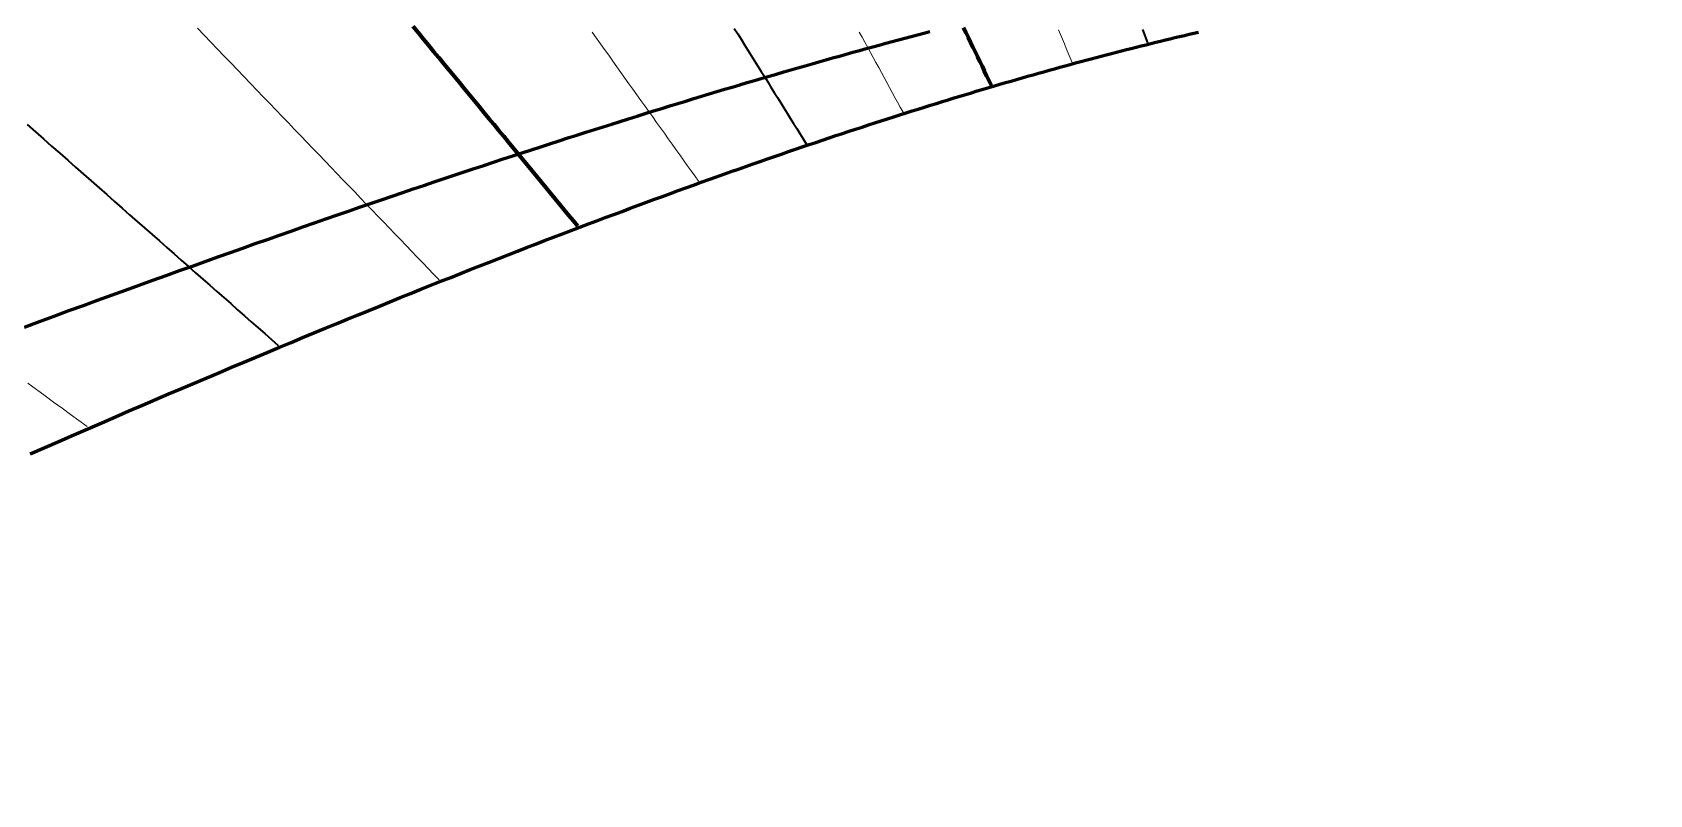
# Model space of a CAD drawing. Header units: millimetres. Extents: x 3 to 1047, y 3 to 1047.
# Drawn here: x 221 to 510.5, y 432.1 to 568.4 of the extents above; entities that cross this region are included whole.
import ezdxf

# ---------------------------------------------------------------- set-up
doc = ezdxf.new("R2010")
doc.units = ezdxf.units.MM
for name, color, linetype, true_color in [('C1d1b19', 7, 'Continuous', 0x1d1b19), ('C8a847c', 7, 'Continuous', 0x8a847c), ('Cb4532a', 7, 'Continuous', 0xb4532a)]:
    doc.layers.add(name, color=color, linetype=linetype, true_color=true_color)

msp = doc.modelspace()

# ---------------------------------------------------------------- linework, layer by layer
at = {"layer": 'C1d1b19', "lineweight": 70}
for points in [[(289.11, 569.56), (290.05, 568.42), (290.99, 567.28), (291.92, 566.15), (292.84, 565.03), (293.77, 563.91), (294.68, 562.8), (295.59, 561.69), (296.5, 560.59), (297.4, 559.5), (298.3, 558.41), (299.19, 557.33), (300.08, 556.25), (300.96, 555.18), (301.84, 554.11), (302.72, 553.05), (303.59, 551.99), (304.45, 550.94), (305.32, 549.9), (306.17, 548.86), (307.03, 547.82), (307.88, 546.79), (308.72, 545.76), (309.57, 544.74), (310.4, 543.73), (311.24, 542.71), (312.07, 541.71), (312.9, 540.7), (313.72, 539.7), (314.54, 538.71), (315.36, 537.72), (316.17, 536.73), (316.98, 535.75), (317.79, 534.77), (318.59, 533.8)], [(387.69, 569.29), (388.1, 568.42), (388.52, 567.55), (388.94, 566.68), (389.35, 565.81), (389.76, 564.95), (390.17, 564.09), (390.59, 563.23), (391, 562.37), (391.4, 561.52), (391.81, 560.67), (392.22, 559.82), (392.63, 558.97)]]:
    msp.add_lwpolyline(points, dxfattribs=at)
at = {"layer": 'C1d1b19', "lineweight": 35}
for points in [[(346.66, 569.15), (347.27, 568.17), (347.88, 567.2), (348.48, 566.23), (349.08, 565.27), (349.68, 564.31), (350.28, 563.35), (350.87, 562.4), (351.46, 561.45), (352.05, 560.51), (352.64, 559.56), (353.22, 558.63), (353.81, 557.69), (354.39, 556.76), (354.97, 555.83), (355.54, 554.9), (356.12, 553.98), (356.69, 553.06), (357.26, 552.14), (357.83, 551.23), (358.4, 550.32), (358.97, 549.41), (359.53, 548.5)], [(419.71, 568.95), (420.01, 568.14), (420.3, 567.34), (420.6, 566.54)], [(220.08, 551.94), (221.55, 550.65), (223.01, 549.36), (224.46, 548.09), (225.9, 546.82), (227.33, 545.56), (228.75, 544.31), (230.16, 543.07), (231.56, 541.84), (232.95, 540.62), (234.33, 539.4), (235.71, 538.19), (237.07, 536.99), (238.42, 535.8), (239.77, 534.62), (241.1, 533.45), (242.43, 532.28), (243.75, 531.12), (245.06, 529.96), (246.37, 528.82), (247.66, 527.68), (248.95, 526.55), (250.23, 525.42), (251.5, 524.3), (252.76, 523.19), (254.02, 522.09), (255.26, 520.99), (256.51, 519.9), (257.74, 518.81), (258.97, 517.73), (260.19, 516.66), (261.4, 515.59), (262.61, 514.53), (263.81, 513.47), (265, 512.42)]]:
    msp.add_lwpolyline(points, dxfattribs=at)
at = {"layer": 'C1d1b19', "lineweight": 50}
for radius in [483.33, 423.33]:
    msp.add_circle((525, 525), radius, dxfattribs=at)
at = {"layer": 'C8a847c', "lineweight": 20}
for points in [[(250.54, 569.19), (251.76, 567.93), (252.96, 566.67), (254.16, 565.42), (255.35, 564.19), (256.53, 562.96), (257.71, 561.73), (258.87, 560.52), (260.03, 559.31), (261.19, 558.11), (262.33, 556.92), (263.47, 555.74), (264.6, 554.56), (265.72, 553.39), (266.84, 552.23), (267.95, 551.07), (269.05, 549.93), (270.15, 548.78), (271.24, 547.65), (272.33, 546.52), (273.4, 545.4), (274.48, 544.28), (275.54, 543.17), (276.6, 542.07), (277.66, 540.97), (278.71, 539.88), (279.75, 538.79), (280.79, 537.71), (281.82, 536.64), (282.85, 535.57), (283.87, 534.51), (284.88, 533.45), (285.9, 532.4), (286.9, 531.35), (287.9, 530.31), (288.9, 529.27), (289.89, 528.24), (290.88, 527.21), (291.86, 526.19), (292.84, 525.17), (293.81, 524.16)], [(321.22, 568.48), (321.96, 567.43), (322.7, 566.39), (323.44, 565.36), (324.18, 564.33), (324.91, 563.3), (325.64, 562.28), (326.37, 561.26), (327.09, 560.25), (327.81, 559.25), (328.52, 558.24), (329.24, 557.24), (329.95, 556.25), (330.66, 555.26), (331.36, 554.27), (332.06, 553.29), (332.76, 552.31), (333.46, 551.34), (334.15, 550.37), (334.84, 549.4), (335.53, 548.44), (336.21, 547.48), (336.9, 546.52), (337.58, 545.57), (338.25, 544.62), (338.93, 543.68), (339.6, 542.74), (340.27, 541.8)], [(369.04, 568.48), (369.54, 567.56), (370.04, 566.65), (370.54, 565.74), (371.03, 564.83), (371.53, 563.93), (372.02, 563.03), (372.51, 562.13), (373, 561.24), (373.48, 560.34), (373.97, 559.45), (374.45, 558.57), (374.94, 557.68), (375.42, 556.8), (375.9, 555.92), (376.38, 555.04), (376.86, 554.17)], [(404.69, 568.86), (405.05, 568.03), (405.39, 567.19), (405.74, 566.36), (406.09, 565.53), (406.44, 564.71), (406.78, 563.88), (407.13, 563.06)], [(220.2, 505.64), (221.75, 504.51), (223.29, 503.39), (224.82, 502.28), (226.34, 501.18), (227.85, 500.08), (229.35, 498.99), (230.84, 497.9)]]:
    msp.add_lwpolyline(points, dxfattribs=at)
at = {"layer": 'Cb4532a', "lineweight": 60}
for points in [[(219.59, 515.71), (222.28, 516.7), (224.93, 517.68), (227.55, 518.64), (230.14, 519.58), (232.69, 520.51), (235.2, 521.43), (237.69, 522.33), (240.14, 523.21), (242.56, 524.09), (244.96, 524.95), (247.32, 525.8), (249.65, 526.63), (251.96, 527.45), (254.23, 528.26), (256.48, 529.06), (258.71, 529.85), (260.91, 530.63), (263.08, 531.39), (265.22, 532.14), (267.35, 532.89), (269.45, 533.62), (271.52, 534.34), (273.57, 535.05), (275.6, 535.76), (277.61, 536.45), (279.59, 537.13), (281.55, 537.8), (283.5, 538.47), (285.42, 539.12), (287.32, 539.77), (289.2, 540.41), (291.06, 541.03), (292.91, 541.66), (294.73, 542.27), (296.54, 542.87), (298.32, 543.47), (300.09, 544.06), (301.85, 544.64), (303.58, 545.21), (305.3, 545.78), (307, 546.33), (308.69, 546.89), (310.36, 547.43), (312.01, 547.97), (313.65, 548.5), (315.28, 549.02), (316.88, 549.54), (318.48, 550.05), (320.06, 550.55), (321.62, 551.05), (323.18, 551.54), (324.71, 552.03), (326.24, 552.51), (327.75, 552.98), (329.25, 553.45), (330.73, 553.91), (332.21, 554.37), (333.67, 554.82), (335.12, 555.27), (336.55, 555.71), (337.98, 556.14), (339.39, 556.57), (340.79, 557), (342.18, 557.42), (343.56, 557.83), (344.93, 558.24), (346.29, 558.65), (347.64, 559.05), (348.97, 559.44), (350.3, 559.83), (351.62, 560.22), (352.92, 560.6), (354.22, 560.98), (355.51, 561.35), (356.79, 561.72), (358.06, 562.09), (359.32, 562.45), (360.57, 562.81), (361.81, 563.16), (363.04, 563.51), (364.26, 563.85), (365.48, 564.19), (366.69, 564.53), (367.89, 564.86), (369.08, 565.19), (370.26, 565.52), (371.43, 565.84), (372.6, 566.16), (373.76, 566.47), (374.91, 566.78), (376.06, 567.09), (377.19, 567.39), (378.32, 567.7), (379.45, 567.99), (380.56, 568.29), (381.67, 568.58)], [(220.64, 493.02), (223.26, 494.17), (225.85, 495.3), (228.41, 496.41), (230.93, 497.51), (233.42, 498.58), (235.88, 499.65), (238.3, 500.69), (240.7, 501.72), (243.07, 502.74), (245.4, 503.74), (247.71, 504.72), (249.99, 505.69), (252.25, 506.65), (254.48, 507.59), (256.68, 508.52), (258.85, 509.43), (261, 510.34), (263.13, 511.23), (265.23, 512.1), (267.31, 512.97), (269.36, 513.82), (271.39, 514.66), (273.4, 515.49), (275.39, 516.31), (277.35, 517.11), (279.3, 517.91), (281.22, 518.69), (283.12, 519.47), (285.01, 520.23), (286.87, 520.98), (288.72, 521.72), (290.54, 522.46), (292.35, 523.18), (294.14, 523.9), (295.91, 524.6), (297.66, 525.3), (299.4, 525.98), (301.12, 526.66), (302.82, 527.33), (304.51, 527.99), (306.18, 528.64), (307.83, 529.29), (309.47, 529.92), (311.1, 530.55), (312.71, 531.17), (314.3, 531.78), (315.88, 532.39), (317.45, 532.98), (319, 533.57), (320.54, 534.15), (322.06, 534.73), (323.57, 535.3), (325.07, 535.86), (326.56, 536.41), (328.03, 536.96), (329.49, 537.5), (330.94, 538.04), (332.37, 538.57), (333.8, 539.09), (335.21, 539.6), (336.61, 540.11), (338, 540.62), (339.38, 541.11), (340.74, 541.61), (342.1, 542.09), (343.45, 542.57), (344.78, 543.05), (346.11, 543.52), (347.42, 543.98), (348.73, 544.44), (350.02, 544.89), (351.31, 545.34), (352.59, 545.79), (353.85, 546.22), (355.11, 546.66), (356.36, 547.09), (357.6, 547.51), (358.83, 547.93), (360.05, 548.34), (361.26, 548.75), (362.47, 549.16), (363.66, 549.56), (364.85, 549.95), (366.03, 550.34), (367.21, 550.73), (368.37, 551.11), (369.53, 551.49), (370.68, 551.87), (371.82, 552.24), (372.95, 552.6), (374.08, 552.97), (375.2, 553.32), (376.31, 553.68), (377.41, 554.03), (378.51, 554.37), (379.6, 554.72), (380.69, 555.06), (381.77, 555.39), (382.84, 555.72), (383.9, 556.05), (384.96, 556.38), (386.02, 556.7), (387.06, 557.02), (388.1, 557.33), (389.14, 557.64), (390.16, 557.95), (391.19, 558.25), (392.2, 558.55), (393.22, 558.85), (394.22, 559.15), (395.22, 559.44), (396.21, 559.73), (397.2, 560.01), (398.19, 560.29), (399.17, 560.57), (400.14, 560.85), (401.11, 561.12), (402.07, 561.39), (403.03, 561.66), (403.98, 561.92), (404.93, 562.19), (405.87, 562.45), (406.81, 562.7), (407.74, 562.96), (408.67, 563.21), (409.6, 563.45), (410.52, 563.7), (411.44, 563.94), (412.35, 564.18), (413.25, 564.42), (414.16, 564.66), (415.06, 564.89), (415.95, 565.12), (416.84, 565.35), (417.73, 565.57), (418.61, 565.79), (419.49, 566.02), (420.36, 566.23), (421.23, 566.45), (422.1, 566.66), (422.96, 566.87), (423.82, 567.08), (424.68, 567.29), (425.53, 567.49), (426.38, 567.7), (427.23, 567.9), (428.07, 568.09), (428.91, 568.29), (429.74, 568.48)]]:
    msp.add_lwpolyline(points, dxfattribs=at)

doc.saveas('drawing.dxf')
